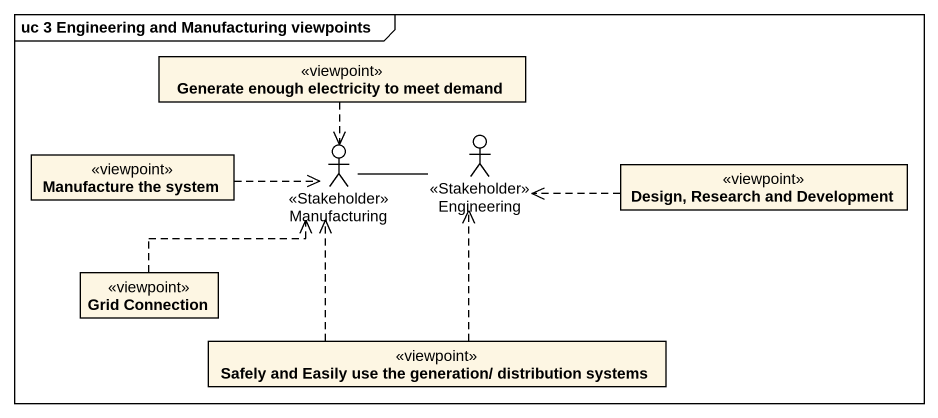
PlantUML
@startuml
mainframe uc 3 Engineering and Manufacturing viewpoints
allowmixing
hide circle
hide empty members
class "Generate enough electricity to meet demand" as Generate_enough_electricity <<viewpoint>>
actor Engineering <<Stakeholder>>
class "Manufacture the system" as Manufacture_the_system <<viewpoint>>
actor Manufacturing <<Stakeholder>>
class "Design, Research and Development" as Design_Research_and <<viewpoint>>
class "Grid Connection" as Grid_Connection <<viewpoint>>
class "Safely and Easily use the generation/ distribution systems" as Safely_and_Easily_use_the <<viewpoint>>
Generate_enough_electricity ..> Manufacturing
Manufacture_the_system .right.> Manufacturing
Manufacturing -right- Engineering
Design_Research_and .left.> Engineering
Grid_Connection .right.> Manufacturing
Safely_and_Easily_use_the .up.> Engineering
Safely_and_Easily_use_the .up.> Manufacturing
@enduml
